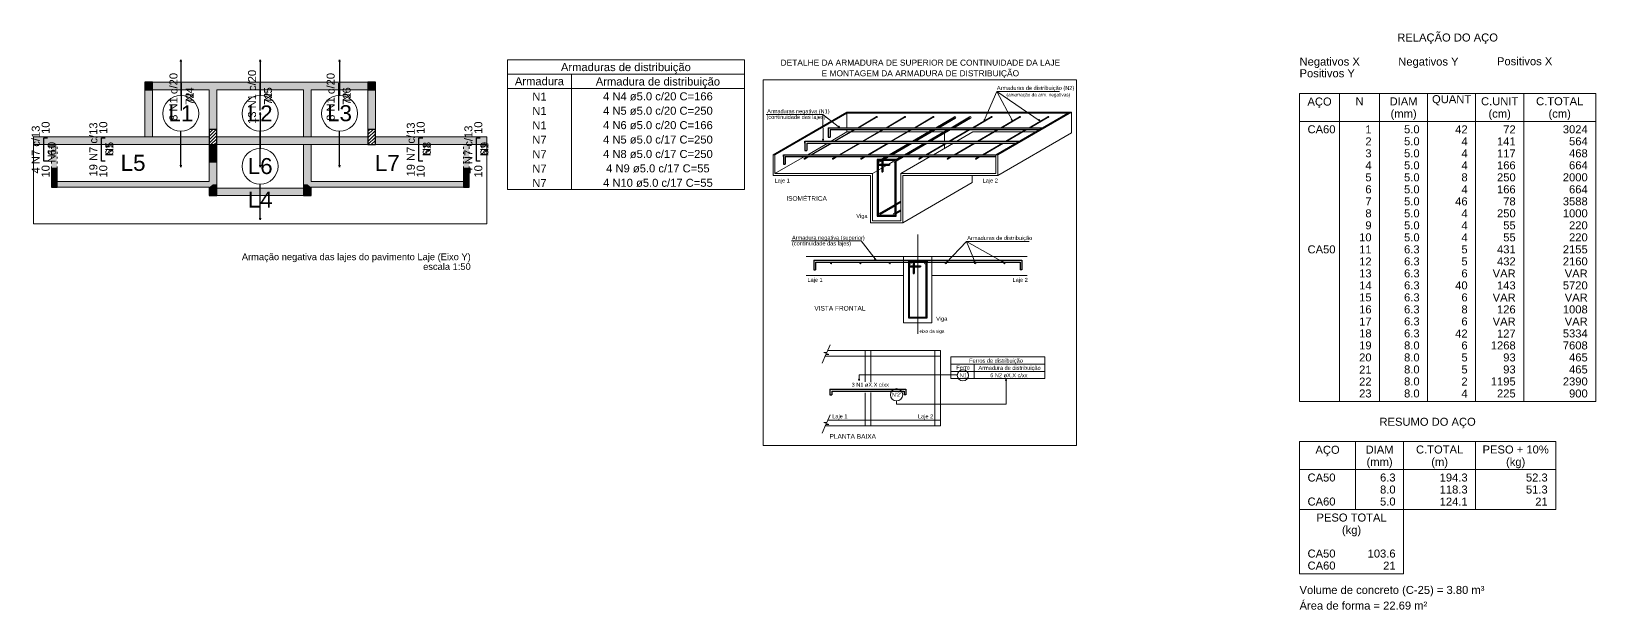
# Model space of a CAD drawing. Header units: millimetres. Extents: x 180 to 11148, y -1598 to 1045.
# Drawn here: x 2630.8 to 2713.5, y 17.4 to 48 of the extents above; entities that cross this region are included whole.
import ezdxf

# ---------------------------------------------------------------- set-up
doc = ezdxf.new("R2010")
doc.units = ezdxf.units.MM
doc.header["$MEASUREMENT"] = 0
doc.linetypes.add('DOT2', pattern=[3.175, 0, -3.175])
for name, color, linetype, lineweight in [('Cotas', 9, 'Continuous', 5), ('Descrição da armadura', 7, 'Continuous', 5), ('DT-Armadura', 2, 'Continuous', 30), ('DT-ARMADURA NEG', 1, 'Continuous', 20), ('DT-Armadura negativa', 4, 'Continuous', 30), ('DT-Forma', 5, 'Continuous', 5), ('DT-Relação do aço', 9, 'Continuous', 5), ('DT-Textos', 7, 'Continuous', 5), ('DT-Título', 3, 'Continuous', 20), ('EIXOS', 1, 'Continuous', 20), ('FO-Hachura pilar que morre', 106, 'Continuous', 5), ('FO-Hachura pilar que passa', 19, 'Continuous', 5), ('FO-Hachura viga', 43, 'Continuous', 5), ('FO-Hachura viga chata ou invertida', 33, 'Continuous', 5), ('FO-Pilares', 4, 'Continuous', 30), ('FO-Vigas', 1, 'Continuous', 20), ('Textos armaduras', 7, 'Continuous', 5)]:
    doc.layers.add(name, color=color, linetype=linetype, lineweight=lineweight)
doc.styles.add('Arial', font='arial.ttf')
doc.dimstyles.get("Standard").update_dxf_attribs({"dimtxt": 0.18, "dimasz": 0.18, "dimexe": 0.18, "dimexo": 0.0625, "dimgap": 0.09, "dimtad": 0, "dimtih": 1, "dimtoh": 1, "dimdec": 4, "dimzin": 0, "dimdsep": 46, "dimtxsty": 'Standard', "dimcen": 0.09, "dimadec": 0, "dimazin": 0, "dimtfac": 1, "dimtdec": 4, "dimtofl": 0, "dimtmove": 0, "dimatfit": 3, "dimfxl": 1, "dimtolj": 1, "dimtzin": 0, "dimarcsym": 0})
pattern_1 = [(45, (2470.47734, -102.48154), (-0.08838835, 0.08838835), [])]

msp = doc.modelspace()

# ---------------------------------------------------------------- hatches: boundary and pattern name
at = {"layer": 'FO-Hachura pilar que morre', "linetype": 'Continuous'}
for points in [[(2636.7753, 44.9236), (2636.9753, 44.9236), (2637.1753, 44.9236), (2637.1753, 45.1236), (2637.1753, 45.3236), (2636.9753, 45.3236), (2636.7753, 45.3236), (2636.7753, 45.1236)], [(2648.5691, 44.9236), (2648.7691, 44.9236), (2648.9691, 44.9236), (2648.9691, 45.1236), (2648.9691, 45.3236), (2648.7691, 45.3236), (2648.5691, 45.3236), (2648.5691, 45.1236)], [(2631.8225, 39.7696), (2631.9725, 39.7696), (2632.1225, 39.7696), (2632.1225, 40.2696), (2632.1225, 40.7696), (2631.9725, 40.7696), (2631.8225, 40.7696), (2631.8225, 40.2696)], [(2653.6235, 39.7696), (2653.7735, 39.7696), (2653.9235, 39.7696), (2653.9235, 40.2696), (2653.9235, 40.7696), (2653.7735, 40.7696), (2653.6235, 40.7696), (2653.6235, 40.2696)], [(2640.1703, 39.3294), (2640.3703, 39.3294), (2640.5703, 39.3294), (2640.5703, 39.5294), (2640.5703, 39.7294), (2640.3703, 39.7294), (2640.1703, 39.7294), (2640.1703, 39.5294)], [(2645.1719, 39.3294), (2645.3719, 39.3294), (2645.5719, 39.3294), (2645.5719, 39.5294), (2645.5719, 39.7294), (2645.3719, 39.7294), (2645.1719, 39.7294), (2645.1719, 39.5294)]]:
    msp.add_hatch(color=256, dxfattribs=at).paths.add_polyline_path(points)
at = {"layer": 'FO-Hachura pilar que passa', "linetype": 'Continuous'}
h = msp.add_hatch(dxfattribs=at)
h.set_pattern_fill('ANSI31', color=256, style=0)
h.set_pattern_definition(pattern_1)
h.paths.add_polyline_path([(2640.1703, 42.0302), (2640.3703, 42.0302), (2640.5703, 42.0302), (2640.5703, 42.4302), (2640.5703, 42.8302), (2640.3703, 42.8302), (2640.1703, 42.8302), (2640.1703, 42.4302)])
h = msp.add_hatch(dxfattribs=at)
h.set_pattern_fill('ANSI31', color=256, style=0)
h.set_pattern_definition(pattern_1)
h.paths.add_polyline_path([(2648.5691, 42.0302), (2648.7691, 42.0302), (2648.9691, 42.0302), (2648.9691, 42.4302), (2648.9691, 42.8302), (2648.7691, 42.8302), (2648.5691, 42.8302), (2648.5691, 42.4302)])
at = {"layer": 'FO-Hachura viga', "linetype": 'Continuous'}
for points in [[(2637.1755, 42.4302), (2637.1755, 42.4302), (2637.1755, 44.9234), (2636.7753, 44.9234), (2636.7753, 42.43), (2636.9753, 42.2302), (2637.1755, 42.4302)], [(2640.3703, 45.1234), (2640.3703, 45.1234), (2640.3703, 45.3234), (2637.1753, 45.3234), (2637.1753, 44.9234), (2640.1703, 44.9234), (2640.3703, 45.1234)], [(2640.5705, 44.9234), (2640.5705, 44.9234), (2640.3703, 45.1234), (2640.1703, 44.9234), (2640.1703, 42.8302), (2640.5705, 42.8302), (2640.5705, 44.9234)], [(2645.3717, 45.1234), (2645.3717, 45.1234), (2645.3717, 45.3234), (2640.3703, 45.3234), (2640.3703, 45.1234), (2640.5705, 44.9234), (2645.1717, 44.9234), (2645.3717, 45.1234)], [(2645.5717, 42.4302), (2645.5717, 42.4302), (2645.5717, 44.9234), (2645.3717, 45.1234), (2645.1717, 44.9234), (2645.1717, 42.4302), (2645.3717, 42.2302), (2645.5717, 42.4302)], [(2648.5691, 45.3234), (2648.5691, 45.3234), (2645.3717, 45.3234), (2645.3717, 45.1234), (2645.5717, 44.9234), (2648.5691, 44.9234), (2648.5691, 45.3234)], [(2648.9691, 44.9234), (2648.9691, 44.9234), (2648.5689, 44.9234), (2648.5689, 42.8302), (2648.9691, 42.8302), (2648.9691, 44.9234)], [(2631.9725, 42.4302), (2631.9725, 42.4302), (2630.8741, 42.4302), (2630.8741, 42.0302), (2631.9725, 42.0302), (2631.9725, 42.4302)], [(2636.9753, 42.43), (2636.9753, 42.43), (2631.9725, 42.43), (2631.9725, 42.0302), (2636.9753, 42.0302), (2636.9753, 42.43)], [(2640.1703, 42.4302), (2640.1703, 42.4302), (2636.9753, 42.4302), (2636.9753, 42.0302), (2640.1703, 42.0302), (2640.1703, 42.4302)], [(2645.3717, 42.4302), (2645.3717, 42.4302), (2640.5703, 42.4302), (2640.5703, 42.0302), (2645.3717, 42.0302), (2645.3717, 42.4302)], [(2645.5717, 40.0696), (2645.5717, 40.0696), (2645.5717, 42.0302), (2645.3717, 42.2302), (2645.1717, 42.0302), (2645.1717, 39.9196), (2645.3717, 39.9196), (2645.5717, 40.0696)], [(2648.5691, 42.4302), (2648.5691, 42.4302), (2645.3717, 42.4302), (2645.3717, 42.0302), (2648.5691, 42.0302), (2648.5691, 42.4302)], [(2653.7735, 42.4302), (2653.7735, 42.4302), (2648.9691, 42.4302), (2648.9691, 42.0302), (2653.7735, 42.0302), (2653.7735, 42.4302)], [(2654.8681, 42.4302), (2654.8681, 42.4302), (2653.7735, 42.4302), (2653.7735, 42.0302), (2654.8681, 42.0302), (2654.8681, 42.4302)], [(2640.5703, 42.0302), (2640.5703, 42.0302), (2640.1703, 42.0302), (2640.1703, 41.0694), (2640.5703, 41.0694), (2640.5703, 42.0302)], [(2640.5703, 41.0694), (2640.5703, 41.0694), (2640.1705, 41.0694), (2640.1705, 40.0696), (2640.3703, 39.9196), (2640.5703, 39.9196), (2640.5703, 41.0694)], [(2640.3703, 39.9196), (2640.3703, 39.9196), (2640.1705, 40.0696), (2632.1225, 40.0696), (2632.1225, 39.7696), (2640.1703, 39.7696), (2640.3703, 39.9196)], [(2640.5703, 39.9196), (2640.5703, 39.9196), (2640.3703, 39.9196), (2640.1703, 39.7696), (2640.1703, 39.7294), (2640.5703, 39.7294), (2640.5703, 39.9196)], [(2645.5717, 39.7698), (2645.5717, 39.7698), (2645.3717, 39.9196), (2645.1717, 39.9196), (2645.1717, 39.7294), (2645.5717, 39.7294), (2645.5717, 39.7698)], [(2653.6235, 40.0698), (2653.6235, 40.0698), (2645.5717, 40.0696), (2645.3717, 39.9196), (2645.5717, 39.7698), (2653.6235, 39.7698), (2653.6235, 40.0698)], [(2645.1717, 39.7294), (2645.1717, 39.7294), (2640.5703, 39.7294), (2640.5703, 39.3294), (2645.1717, 39.3294), (2645.1717, 39.7294)]]:
    msp.add_hatch(color=256, dxfattribs=at).paths.add_polyline_path(points)
at = {"layer": 'FO-Hachura viga chata ou invertida', "linetype": 'Continuous'}
for points in [[(2632.1225, 42.0302), (2632.1225, 42.0302), (2631.8225, 42.0302), (2631.8225, 40.7696), (2632.1225, 40.7696), (2632.1225, 42.0302)], [(2653.9235, 42.0302), (2653.9235, 42.0302), (2653.6235, 42.0302), (2653.6235, 40.7696), (2653.9235, 40.7696), (2653.9235, 42.0302)]]:
    msp.add_hatch(color=256, dxfattribs=at).paths.add_polyline_path(points)

# ---------------------------------------------------------------- linework, layer by layer
at = {"layer": 'Cotas'}
for p, q in [((2681.1678, 43.2608), (2681.8548, 44.8308)), ((2682.6798, 43.2758), (2681.8548, 44.8308)), ((2681.8548, 44.8308), (2685.1708, 44.8308)), ((2684.1568, 43.2748), (2681.8548, 44.8308)), ((2672.6558, 43.6218), (2669.6508, 43.6218)), ((2672.6638, 42.2108), (2672.6558, 43.6218)), ((2673.5498, 42.9218), (2672.6558, 43.6218)), ((2674.6748, 36.9278), (2670.9858, 36.9278)), ((2675.4698, 35.9078), (2674.6748, 36.9278)), ((2679.1708, 35.7778), (2680.2578, 36.8988)), ((2680.7068, 35.7938), (2680.2578, 36.8988)), ((2680.2578, 36.8988), (2683.5738, 36.8988)), ((2682.2218, 35.7918), (2680.2578, 36.8988)), ((2672.8118, 30.9158), (2672.6178, 30.4568)), ((2672.7008, 31.0288), (2672.8348, 30.9718)), ((2672.7008, 31.0288), (2672.8588, 31.0288)), ((2672.9688, 30.9158), (2672.8118, 30.9158)), ((2672.8348, 30.9718), (2672.9688, 30.9158)), ((2673.0288, 31.4318), (2672.8588, 31.0288)), ((2679.7638, 29.8438), (2674.5688, 29.8438)), ((2674.5688, 29.5178), (2674.5688, 29.8438)), ((2682.3458, 29.6418), (2682.3458, 28.2858)), ((2676.5498, 28.4618), (2676.5498, 28.2858)), ((2676.5498, 28.2858), (2682.3458, 28.2858)), ((2672.7008, 27.3288), (2672.8348, 27.2718)), ((2672.7008, 27.3288), (2672.8588, 27.3288)), ((2673.0288, 27.7318), (2672.8588, 27.3288)), ((2672.8118, 27.2158), (2672.6178, 26.7568)), ((2672.9688, 27.2158), (2672.8118, 27.2158)), ((2672.8348, 27.2718), (2672.9688, 27.2158))]:
    msp.add_line(p, q, dxfattribs=at)
for points in [[(2669.4948, 45.4538), (2686.0758, 45.4538), (2686.0758, 26.0988), (2669.4948, 26.0988), (2669.4948, 45.4538)], [(2681.1678, 43.2608), (2681.2298, 43.3388), (2681.1828, 43.3598), (2681.1678, 43.2608)], [(2682.6798, 43.2758), (2682.6578, 43.3738), (2682.6118, 43.3488), (2682.6798, 43.2758)], [(2684.1568, 43.2748), (2684.0908, 43.3498), (2684.0618, 43.3068), (2684.1568, 43.2748)], [(2672.6638, 42.2108), (2672.6898, 42.3078), (2672.6378, 42.3068), (2672.6638, 42.2108)], [(2673.5498, 42.9218), (2673.4898, 43.0018), (2673.4578, 42.9608), (2673.5498, 42.9218)], [(2675.4698, 35.9078), (2675.4308, 35.9998), (2675.3898, 35.9678), (2675.4698, 35.9078)], [(2679.1708, 35.7778), (2679.2558, 35.8298), (2679.2188, 35.8658), (2679.1708, 35.7778)], [(2680.7068, 35.7938), (2680.6938, 35.8928), (2680.6458, 35.8738), (2680.7068, 35.7938)], [(2682.2218, 35.7918), (2682.1498, 35.8618), (2682.1248, 35.8168), (2682.2218, 35.7918)], [(2674.5688, 29.5178), (2674.5948, 29.6148), (2674.5428, 29.6148), (2674.5688, 29.5178)], [(2682.3458, 29.6418), (2682.3198, 29.5458), (2682.3718, 29.5458), (2682.3458, 29.6418)]]:
    msp.add_lwpolyline(points, dxfattribs=at)
for centre, radius in [((2680.0588, 29.8158), 0.2965), ((2676.5498, 28.7878), 0.3258)]:
    msp.add_circle(centre, radius, dxfattribs=at)
at = {"layer": 'DT-Armadura'}
for p, q in [((2678.6318, 42.9188), (2679.6168, 43.4878)), ((2678.7638, 42.9188), (2679.6648, 43.4388)), ((2679.4318, 42.9188), (2680.4168, 43.4878)), ((2679.5638, 42.9188), (2680.4648, 43.4388)), ((2672.9288, 42.9188), (2684.2788, 42.9188)), ((2672.9288, 42.9188), (2672.9288, 42.4188)), ((2672.9288, 42.4188), (2673.0288, 42.4188)), ((2673.0288, 42.8188), (2684.1058, 42.8188)), ((2673.0288, 42.8188), (2673.0288, 42.4188)), ((2677.3978, 42.2068), (2678.4588, 42.8188)), ((2677.5298, 42.2068), (2678.5908, 42.8188)), ((2678.1978, 42.2068), (2679.2588, 42.8188)), ((2678.2858, 42.7188), (2678.4588, 42.8188)), ((2678.3298, 42.2068), (2679.3908, 42.8188)), ((2678.4178, 42.7188), (2678.5908, 42.8188)), ((2679.0858, 42.7188), (2679.2588, 42.8188)), ((2679.2178, 42.7188), (2679.3908, 42.8188)), ((2670.5608, 41.3938), (2670.5608, 41.4938)), ((2670.5608, 41.4938), (2681.8108, 41.4938)), ((2670.5608, 41.4938), (2670.5608, 41.3938)), ((2670.5608, 41.4938), (2670.5608, 40.9938)), ((2671.6948, 42.1068), (2671.6948, 42.2068)), ((2671.6948, 42.2068), (2683.0448, 42.2068)), ((2671.6948, 42.2068), (2671.6948, 42.1068)), ((2671.6948, 42.2068), (2671.6948, 41.7068)), ((2671.6948, 41.7068), (2671.7948, 41.7068)), ((2671.7948, 42.1068), (2682.8718, 42.1068)), ((2671.7948, 42.1068), (2671.7948, 41.7068)), ((2676.1638, 41.4938), (2677.2248, 42.1068)), ((2676.2958, 41.4938), (2677.3568, 42.1068)), ((2676.9638, 41.4938), (2678.0248, 42.1068)), ((2677.0958, 41.4938), (2678.1568, 42.1068)), ((2670.5608, 40.9938), (2670.6608, 40.9938)), ((2670.6608, 41.3938), (2681.8108, 41.3938)), ((2670.6608, 41.3938), (2670.6608, 40.9938)), ((2676.5238, 41.2438), (2675.5238, 41.2438)), ((2675.5238, 41.2438), (2675.5238, 41.1938)), ((2675.5238, 41.1938), (2675.5238, 38.2438)), ((2675.5238, 40.9438), (2676.1738, 40.9438)), ((2676.4738, 41.1938), (2675.5738, 41.1938)), ((2675.5738, 41.1938), (2675.5738, 40.9938)), ((2675.5738, 40.9938), (2676.1738, 40.9938)), ((2675.5738, 40.9438), (2675.5738, 38.2938)), ((2675.6728, 41.1348), (2675.7768, 41.1938)), ((2675.7308, 41.2438), (2675.9908, 41.3938)), ((2675.7738, 41.1938), (2675.7738, 40.9938)), ((2675.7738, 40.9438), (2675.7738, 40.5938)), ((2675.7738, 40.5938), (2675.8238, 40.5938)), ((2675.8238, 41.1938), (2675.8238, 40.9938)), ((2675.8238, 40.9438), (2675.8238, 40.5938)), ((2675.8628, 41.2438), (2676.1228, 41.3938)), ((2676.1738, 40.9938), (2676.1738, 40.9438)), ((2676.4738, 38.2938), (2676.4738, 41.1938)), ((2676.5238, 41.2398), (2676.7908, 41.3938)), ((2676.5238, 41.1638), (2676.9228, 41.3938)), ((2676.5238, 41.2438), (2676.5238, 41.1938)), ((2676.5238, 38.2438), (2676.5238, 41.1938)), ((2676.5238, 38.8928), (2676.7738, 39.0368)), ((2676.5238, 38.8348), (2676.7738, 38.9788)), ((2675.5238, 38.2438), (2676.5238, 38.2438)), ((2675.5738, 38.2938), (2676.4738, 38.2938)), ((2675.6488, 38.3878), (2676.4738, 38.8638)), ((2675.6738, 38.3438), (2676.4738, 38.8058)), ((2676.4488, 38.3878), (2676.4738, 38.4018)), ((2676.5238, 38.4308), (2676.7738, 38.5748)), ((2676.5238, 38.3728), (2676.7738, 38.5178)), ((2672.1628, 35.9028), (2683.1818, 35.9028)), ((2672.1628, 35.9028), (2672.1628, 35.8028)), ((2672.1628, 35.9028), (2672.1628, 35.4028)), ((2672.2628, 35.8028), (2683.0818, 35.8028)), ((2672.2628, 35.8028), (2672.2628, 35.4028)), ((2677.1728, 35.8028), (2677.1728, 32.8528)), ((2678.1228, 35.8028), (2677.2228, 35.8028)), ((2677.2228, 35.8028), (2677.2228, 35.6028)), ((2677.2228, 35.6028), (2677.8228, 35.6028)), ((2677.4228, 35.8028), (2677.4228, 35.6028)), ((2677.4728, 35.8028), (2677.4728, 35.6028)), ((2677.8228, 35.6028), (2677.8228, 35.5528)), ((2678.1228, 32.9028), (2678.1228, 35.8028)), ((2678.1728, 32.8528), (2678.1728, 35.8028)), ((2683.0818, 35.8028), (2683.0818, 35.4028)), ((2683.1818, 35.9028), (2683.1818, 35.4028)), ((2672.1628, 35.4028), (2672.2628, 35.4028)), ((2677.1728, 35.5528), (2677.8228, 35.5528)), ((2677.2228, 35.5528), (2677.2228, 32.9028)), ((2677.4228, 35.5528), (2677.4228, 35.2028)), ((2677.4228, 35.2028), (2677.4728, 35.2028)), ((2677.4728, 35.5528), (2677.4728, 35.2028)), ((2683.1818, 35.4028), (2683.0818, 35.4028)), ((2677.1728, 32.8528), (2678.1728, 32.8528)), ((2677.2228, 32.9028), (2678.1228, 32.9028)), ((2673.0258, 29.0878), (2677.0448, 29.0878)), ((2673.0258, 29.0878), (2673.0258, 28.9878)), ((2673.0258, 29.0878), (2673.0258, 28.7878)), ((2673.1258, 28.9878), (2676.9448, 28.9878)), ((2673.1258, 28.9878), (2673.1258, 28.7878)), ((2676.9448, 28.9878), (2676.9448, 28.7878)), ((2677.0448, 29.0878), (2677.0448, 28.7878)), ((2673.0258, 28.7878), (2673.1258, 28.7878)), ((2677.0448, 28.7878), (2676.9448, 28.7878))]:
    msp.add_line(p, q, dxfattribs=at)
at = {"layer": 'DT-Armadura', "linetype": 'Continuous'}
for p, q in [((2678.1728, 35.8528), (2677.1728, 35.8528)), ((2677.1728, 35.8528), (2677.1728, 35.8028)), ((2678.1728, 35.8528), (2678.1728, 35.8028))]:
    msp.add_line(p, q, dxfattribs=at)
at = {"layer": 'DT-ARMADURA NEG'}
for p, q in [((2674.4918, 42.9188), (2675.4768, 43.4878)), ((2674.5418, 42.9188), (2675.5268, 43.4878)), ((2675.9918, 42.9188), (2676.9768, 43.4878)), ((2676.0418, 42.9188), (2677.0268, 43.4878)), ((2677.4918, 42.9188), (2678.4768, 43.4878)), ((2677.5418, 42.9188), (2678.5268, 43.4878)), ((2680.5658, 42.9188), (2681.5508, 43.4878)), ((2680.6158, 42.9188), (2681.6008, 43.4878)), ((2682.0658, 42.9188), (2683.0508, 43.4878)), ((2682.1158, 42.9188), (2683.1008, 43.4878)), ((2683.5658, 42.9188), (2684.5508, 43.4878)), ((2683.6158, 42.9188), (2684.6008, 43.4878)), ((2673.2578, 42.2068), (2674.3188, 42.8188)), ((2673.3078, 42.2068), (2674.3688, 42.8188)), ((2674.7578, 42.2068), (2675.8188, 42.8188)), ((2674.8078, 42.2068), (2675.8688, 42.8188)), ((2676.2578, 42.2068), (2677.3188, 42.8188)), ((2676.3078, 42.2068), (2677.3688, 42.8188)), ((2679.3318, 42.2068), (2680.3928, 42.8188)), ((2679.3818, 42.2068), (2680.4428, 42.8188)), ((2680.8318, 42.2068), (2681.8928, 42.8188)), ((2680.8818, 42.2068), (2681.9428, 42.8188)), ((2682.3318, 42.2068), (2683.3928, 42.8188)), ((2682.3818, 42.2068), (2683.4428, 42.8188)), ((2672.0238, 41.4938), (2673.0848, 42.1068)), ((2672.0738, 41.4938), (2673.1348, 42.1068)), ((2673.5238, 41.4938), (2674.5848, 42.1068)), ((2673.5738, 41.4938), (2674.6348, 42.1068)), ((2675.0238, 41.4938), (2676.0848, 42.1068)), ((2675.0738, 41.4938), (2676.1348, 42.1068)), ((2678.0978, 41.4938), (2679.1588, 42.1068)), ((2678.1478, 41.4938), (2679.2088, 42.1068)), ((2679.5978, 41.4938), (2680.6588, 42.1068)), ((2679.6478, 41.4938), (2680.7088, 42.1068)), ((2681.0978, 41.4938), (2682.1588, 42.1068)), ((2681.1478, 41.4938), (2682.2088, 42.1068)), ((2671.6788, 41.2948), (2671.8508, 41.3938)), ((2671.7058, 41.2818), (2671.9008, 41.3938)), ((2673.1788, 41.2948), (2673.3508, 41.3938)), ((2673.2058, 41.2818), (2673.4008, 41.3938)), ((2674.6788, 41.2948), (2674.8508, 41.3938)), ((2674.7058, 41.2818), (2674.9008, 41.3938)), ((2677.7528, 41.2948), (2677.9248, 41.3938)), ((2677.7798, 41.2818), (2677.9748, 41.3938)), ((2679.2528, 41.2948), (2679.4248, 41.3938)), ((2679.2798, 41.2818), (2679.4748, 41.3938)), ((2680.7528, 41.2948), (2680.9248, 41.3938)), ((2680.7798, 41.2818), (2680.9748, 41.3938))]:
    msp.add_line(p, q, dxfattribs=at)
for centre, radius in [((2675.5018, 43.4878), 0.025), ((2677.0018, 43.4878), 0.025), ((2678.5018, 43.4878), 0.025), ((2679.6398, 43.4628), 0.05), ((2680.4398, 43.4628), 0.05), ((2681.5758, 43.4878), 0.025), ((2683.0758, 43.4878), 0.025), ((2684.5758, 43.4878), 0.025), ((2671.6808, 41.2818), 0.025), ((2673.1808, 41.2818), 0.025), ((2674.6808, 41.2818), 0.025), ((2675.6238, 41.1438), 0.05), ((2676.4238, 41.1438), 0.05), ((2677.7548, 41.2818), 0.025), ((2679.2548, 41.2818), 0.025), ((2680.7548, 41.2818), 0.025), ((2675.6238, 38.3438), 0.05), ((2676.4238, 38.3438), 0.05), ((2673.0868, 35.7638), 0.0391), ((2674.6368, 35.7638), 0.0391), ((2676.1878, 35.7638), 0.0391), ((2677.2728, 35.7528), 0.05), ((2678.0728, 35.7528), 0.05), ((2679.1578, 35.7638), 0.0391), ((2680.7088, 35.7638), 0.0391), ((2682.2588, 35.7638), 0.0391)]:
    msp.add_circle(centre, radius, dxfattribs=at)
at = {"layer": 'DT-Armadura negativa'}
for p, q in [((2638.7128, 43.8296), (2638.7128, 45.2736)), ((2642.8711, 43.8296), (2642.8711, 45.2736)), ((2647.0305, 43.8296), (2647.0305, 45.2736)), ((2631.4233, 41.1541), (2631.4233, 42.3802)), ((2631.4233, 42.3802), (2631.6233, 42.3802)), ((2634.4739, 41.1541), (2634.4739, 42.3802)), ((2634.4739, 42.3802), (2634.6739, 42.3802)), ((2651.2713, 41.1541), (2651.2713, 42.3802)), ((2651.2713, 42.3802), (2651.4713, 42.3802)), ((2654.3208, 41.1541), (2654.3208, 42.3802)), ((2654.3208, 42.3802), (2654.5208, 42.3802)), ((2631.6233, 41.1541), (2631.4233, 41.1541)), ((2634.6739, 41.1541), (2634.4739, 41.1541)), ((2651.4713, 41.1541), (2651.2713, 41.1541)), ((2654.5208, 41.1541), (2654.3208, 41.1541))]:
    msp.add_line(p, q, dxfattribs=at)
at = {"layer": 'DT-Forma'}
for p, q in [((2670.0148, 41.4938), (2673.9118, 43.7438)), ((2670.1148, 41.4938), (2673.9248, 43.6938)), ((2673.8248, 43.6938), (2685.7218, 43.6938)), ((2674.0118, 43.7438), (2673.9118, 43.7438)), ((2673.9248, 42.9188), (2673.9248, 43.6938)), ((2674.0118, 43.7438), (2685.8078, 43.7438)), ((2681.8108, 41.4938), (2685.6218, 43.6938)), ((2681.9108, 41.4938), (2685.8078, 43.7438)), ((2685.7078, 43.7438), (2685.8078, 43.7438)), ((2685.8078, 42.6438), (2685.8078, 43.7438)), ((2673.0808, 42.2068), (2673.9248, 42.6938)), ((2673.9248, 42.6938), (2673.9248, 42.8188)), ((2673.9248, 42.6938), (2674.1018, 42.6938)), ((2674.1518, 42.6938), (2675.6018, 42.6938)), ((2675.6518, 42.6938), (2677.1018, 42.6938)), ((2677.1518, 42.6938), (2678.2428, 42.6938)), ((2678.3748, 42.6938), (2679.0428, 42.6938)), ((2679.0838, 42.2068), (2679.0838, 42.6418)), ((2679.7398, 42.2068), (2680.5838, 42.6938)), ((2680.5838, 42.6938), (2681.6758, 42.6938)), ((2681.7258, 42.6938), (2683.1758, 42.6938)), ((2681.9108, 40.3938), (2685.8078, 42.6438)), ((2683.2258, 42.6938), (2683.8898, 42.6938)), ((2670.0148, 40.3938), (2670.0148, 41.4938)), ((2670.1148, 41.4938), (2670.0148, 41.4938)), ((2670.1148, 40.4938), (2670.1148, 41.4938)), ((2671.8468, 41.4938), (2672.9078, 42.1068)), ((2678.5058, 41.4938), (2679.5668, 42.1068)), ((2679.0838, 42.0638), (2679.0838, 42.1068)), ((2679.0838, 41.8278), (2679.0838, 42.0348)), ((2681.8108, 40.4938), (2681.8108, 41.4938)), ((2681.8108, 41.4938), (2681.9108, 41.4938)), ((2681.9108, 40.3938), (2681.9108, 41.4938)), ((2670.1148, 40.4938), (2671.6728, 41.3938)), ((2675.2738, 40.4938), (2675.5238, 40.6388)), ((2675.5738, 40.6678), (2675.7738, 40.7828)), ((2675.8238, 40.8118), (2676.0528, 40.9438)), ((2676.1398, 40.9938), (2676.3758, 41.1308)), ((2676.7738, 40.4938), (2678.3328, 41.3938)), ((2675.1738, 40.3938), (2670.0148, 40.3938)), ((2675.2738, 40.4938), (2670.1148, 40.4938)), ((2675.1738, 37.8938), (2675.1738, 40.3938)), ((2675.2738, 37.9938), (2675.2738, 40.4938)), ((2676.7738, 40.4938), (2681.8108, 40.4938)), ((2676.7738, 37.9938), (2676.7738, 40.4938)), ((2676.8738, 37.8938), (2676.8738, 40.3938)), ((2676.8738, 40.3938), (2681.9108, 40.3938)), ((2676.8738, 37.8938), (2680.5548, 40.0188)), ((2680.5548, 40.0188), (2680.5548, 40.3938)), ((2675.1738, 37.8938), (2676.8738, 37.8938)), ((2675.2738, 37.9938), (2676.7738, 37.9938)), ((2671.7628, 36.1028), (2683.4598, 36.1028)), ((2676.9228, 35.1028), (2671.7628, 35.1028)), ((2676.9228, 32.6028), (2676.9228, 35.1028)), ((2678.4228, 35.1028), (2683.4598, 35.1028)), ((2678.4228, 32.6028), (2678.4228, 35.1028)), ((2676.9228, 32.6028), (2678.4228, 32.6028)), ((2674.8828, 30.8388), (2672.7788, 30.8388)), ((2674.8828, 31.1388), (2672.9058, 31.1388)), ((2674.8828, 27.4388), (2672.9058, 27.4388)), ((2674.8828, 27.1388), (2672.7788, 27.1388))]:
    msp.add_line(p, q, dxfattribs=at)
at = {"layer": 'DT-Forma', "linetype": 'Continuous'}
for p, q in [((2676.9228, 35.1028), (2676.9228, 36.1028)), ((2678.4228, 35.1028), (2678.4228, 36.1028))]:
    msp.add_line(p, q, dxfattribs=at)
at = {"layer": 'DT-Forma'}
for points in [[(2675.1828, 30.8388), (2674.8828, 30.8388), (2674.8828, 31.1388), (2675.1828, 31.1388), (2675.1828, 30.8388)], [(2674.8828, 27.1388), (2678.8828, 27.1388), (2678.8828, 31.1388), (2674.8828, 31.1388), (2674.8828, 29.4688)], [(2675.1828, 27.4388), (2678.5828, 27.4388), (2678.5828, 30.8388), (2675.1828, 30.8388), (2675.1828, 29.4628)], [(2678.5828, 30.8388), (2678.8828, 30.8388), (2678.8828, 31.1388), (2678.5828, 31.1388), (2678.5828, 30.8388)], [(2674.8828, 28.8968), (2674.8828, 27.1388)], [(2675.1828, 28.9018), (2675.1828, 27.4388)], [(2675.1828, 27.4388), (2674.8828, 27.4388), (2674.8828, 27.1388), (2675.1828, 27.1388), (2675.1828, 27.4388)], [(2678.5828, 27.4388), (2678.8828, 27.4388), (2678.8828, 27.1388), (2678.5828, 27.1388), (2678.5828, 27.4388)]]:
    msp.add_lwpolyline(points, dxfattribs=at)
at = {"layer": 'DT-Relação do aço'}
for p, q in [((2655.9562, 46.5185), (2668.4948, 46.5185)), ((2655.9562, 46.5185), (2655.9562, 39.6561)), ((2668.4948, 46.5185), (2668.4948, 39.6561)), ((2655.9562, 45.756), (2668.4948, 45.756)), ((2659.345, 45.756), (2659.345, 39.6561)), ((2655.9562, 44.9935), (2668.4948, 44.9935)), ((2655.9562, 39.6561), (2668.4948, 39.6561))]:
    msp.add_line(p, q, dxfattribs=at)
at = {"layer": 'DT-Relação do aço', "linetype": 'Continuous'}
for p, q in [((2697.8751, 44.7375), (2713.5483, 44.7375)), ((2697.8751, 44.7375), (2697.8751, 28.4289)), ((2699.9931, 44.7375), (2699.9931, 28.4289)), ((2702.1111, 44.7375), (2702.1111, 28.4289)), ((2704.6527, 44.7375), (2704.6527, 28.4289)), ((2707.1943, 44.7375), (2707.1943, 28.4289)), ((2709.7359, 44.7375), (2709.7359, 28.4289)), ((2713.5483, 44.7375), (2713.5483, 28.4289)), ((2697.8751, 43.2549), (2713.5483, 43.2549)), ((2697.8751, 28.4289), (2713.5483, 28.4289)), ((2697.8751, 26.3109), (2697.8751, 22.7103)), ((2697.8751, 26.3109), (2711.4303, 26.3109)), ((2700.8403, 26.3109), (2700.8403, 22.7103)), ((2703.3819, 26.3109), (2703.3819, 22.7103)), ((2707.1943, 26.3109), (2707.1943, 22.7103)), ((2711.4303, 26.3109), (2711.4303, 22.7103)), ((2697.8751, 24.8283), (2711.4303, 24.8283)), ((2697.8751, 22.7103), (2711.4303, 22.7103)), ((2697.8751, 22.7103), (2697.8751, 19.3215)), ((2703.3819, 19.3215), (2703.3819, 22.7103)), ((2697.8751, 19.3215), (2703.3819, 19.3215))]:
    msp.add_line(p, q, dxfattribs=at)
at = {"layer": 'DT-Relação do aço', "color": 7}
for p, q in [((2679.4248, 30.7898), (2684.3928, 30.7898)), ((2679.4248, 30.7898), (2679.4248, 29.6418)), ((2684.3928, 30.7898), (2684.3928, 29.6418)), ((2679.4248, 30.4078), (2684.3928, 30.4078)), ((2679.4248, 30.0268), (2684.3928, 30.0268)), ((2680.6498, 30.4078), (2680.6498, 29.6418)), ((2679.4248, 29.6418), (2684.3928, 29.6418))]:
    msp.add_line(p, q, dxfattribs=at)
at = {"layer": 'DT-Textos'}
for centre in [(2638.6728, 43.6769), (2642.8711, 43.6769), (2647.0705, 43.6769), (2642.8711, 40.8798)]:
    msp.add_circle(centre, 0.9472, dxfattribs=at)
at = {"layer": 'EIXOS'}
msp.add_line((2677.6728, 32.0128), (2677.6728, 37.2728), dxfattribs=at)
at = {"layer": 'FO-Pilares'}
for points in [[(2636.7753, 44.9236), (2636.9753, 44.9236), (2637.1753, 44.9236), (2637.1753, 45.1236), (2637.1753, 45.3236), (2636.9753, 45.3236), (2636.7753, 45.3236), (2636.7753, 45.1236), (2636.7753, 44.9236)], [(2648.5691, 44.9236), (2648.7691, 44.9236), (2648.9691, 44.9236), (2648.9691, 45.1236), (2648.9691, 45.3236), (2648.7691, 45.3236), (2648.5691, 45.3236), (2648.5691, 45.1236), (2648.5691, 44.9236)], [(2640.1703, 42.0302), (2640.3703, 42.0302), (2640.5703, 42.0302), (2640.5703, 42.4302), (2640.5703, 42.8302), (2640.3703, 42.8302), (2640.1703, 42.8302), (2640.1703, 42.4302), (2640.1703, 42.0302)], [(2648.5691, 42.0302), (2648.7691, 42.0302), (2648.9691, 42.0302), (2648.9691, 42.4302), (2648.9691, 42.8302), (2648.7691, 42.8302), (2648.5691, 42.8302), (2648.5691, 42.4302), (2648.5691, 42.0302)], [(2631.8225, 39.7696), (2631.9725, 39.7696), (2632.1225, 39.7696), (2632.1225, 40.2696), (2632.1225, 40.7696), (2631.9725, 40.7696), (2631.8225, 40.7696), (2631.8225, 40.2696), (2631.8225, 39.7696)], [(2653.6235, 39.7696), (2653.7735, 39.7696), (2653.9235, 39.7696), (2653.9235, 40.2696), (2653.9235, 40.7696), (2653.7735, 40.7696), (2653.6235, 40.7696), (2653.6235, 40.2696), (2653.6235, 39.7696)], [(2640.1703, 39.3294), (2640.3703, 39.3294), (2640.5703, 39.3294), (2640.5703, 39.5294), (2640.5703, 39.7294), (2640.3703, 39.7294), (2640.1703, 39.7294), (2640.1703, 39.5294), (2640.1703, 39.3294)], [(2645.1719, 39.3294), (2645.3719, 39.3294), (2645.5719, 39.3294), (2645.5719, 39.5294), (2645.5719, 39.7294), (2645.3719, 39.7294), (2645.1719, 39.7294), (2645.1719, 39.5294), (2645.1719, 39.3294)]]:
    msp.add_lwpolyline(points, close=True, dxfattribs=at)
at = {"layer": 'FO-Vigas'}
for p, q in [((2636.7753, 42.4302), (2636.7753, 44.9236)), ((2637.1753, 45.3236), (2640.3703, 45.3236)), ((2637.1753, 44.9236), (2640.1703, 44.9236)), ((2637.1753, 42.4302), (2637.1753, 44.9236)), ((2640.1703, 42.8302), (2640.1703, 44.9236)), ((2640.3703, 45.3236), (2645.3719, 45.3236)), ((2640.5703, 44.9236), (2645.1719, 44.9236)), ((2640.5703, 42.8302), (2640.5703, 44.9236)), ((2645.1719, 42.4302), (2645.1719, 44.9236)), ((2645.3719, 45.3236), (2648.5691, 45.3236)), ((2645.5719, 44.9236), (2648.5691, 44.9236)), ((2645.5719, 42.4302), (2645.5719, 44.9236)), ((2648.5691, 42.8302), (2648.5691, 44.9236)), ((2648.9691, 42.8302), (2648.9691, 44.9236)), ((2630.8741, 42.4302), (2630.8741, 42.0302)), ((2630.8741, 42.4302), (2631.9725, 42.4302)), ((2631.9725, 42.4302), (2636.9753, 42.4302)), ((2636.9753, 42.4302), (2640.1703, 42.4302)), ((2640.5703, 42.4302), (2645.3719, 42.4302)), ((2645.3719, 42.4302), (2648.5691, 42.4302)), ((2648.9691, 42.4302), (2653.7735, 42.4302)), ((2653.7735, 42.4302), (2654.8681, 42.4302)), ((2654.8681, 42.4302), (2654.8681, 42.0302)), ((2630.8741, 37.8308), (2630.8741, 42.0302)), ((2630.8741, 42.0302), (2631.9725, 42.0302)), ((2631.9725, 42.0302), (2636.9753, 42.0302)), ((2636.9753, 42.0302), (2640.1703, 42.0302)), ((2640.1703, 41.0694), (2640.1703, 42.0302)), ((2640.5703, 42.0302), (2645.3719, 42.0302)), ((2640.5703, 41.0694), (2640.5703, 42.0302)), ((2645.1719, 39.9196), (2645.1719, 42.0302)), ((2645.3719, 42.0302), (2648.5691, 42.0302)), ((2645.5719, 40.0696), (2645.5719, 42.0302)), ((2648.9691, 42.0302), (2653.7735, 42.0302)), ((2653.7735, 42.0302), (2654.8681, 42.0302)), ((2654.8681, 37.8308), (2654.8681, 42.0302)), ((2640.1703, 40.0696), (2640.1703, 41.0694)), ((2640.5703, 39.9196), (2640.5703, 41.0694)), ((2632.1225, 40.0696), (2640.1703, 40.0696)), ((2632.1225, 39.7696), (2640.1703, 39.7696)), ((2640.1703, 39.7294), (2640.1703, 39.7696)), ((2640.5703, 39.7294), (2640.5703, 39.9196)), ((2645.1719, 39.7294), (2645.1719, 39.9196)), ((2645.5719, 40.0696), (2653.6235, 40.0696)), ((2645.5719, 39.7294), (2645.5719, 39.7696)), ((2645.5719, 39.7696), (2653.6235, 39.7696)), ((2640.5703, 39.7294), (2645.1719, 39.7294)), ((2640.5703, 39.3294), (2645.1719, 39.3294)), ((2630.8741, 37.8308), (2654.8681, 37.8308))]:
    msp.add_line(p, q, dxfattribs=at)
at = {"layer": 'FO-Vigas', "linetype": 'DOT2', "ltscale": 0.05}
for p, q in [((2631.8225, 40.7696), (2631.8225, 42.0302)), ((2632.1225, 40.7696), (2632.1225, 42.0302)), ((2653.6235, 40.7696), (2653.6235, 42.0302)), ((2653.9235, 40.7696), (2653.9235, 42.0302))]:
    msp.add_line(p, q, dxfattribs=at)

# ---------------------------------------------------------------- texts
at = {"layer": 'Descrição da armadura', "linetype": 'Continuous', "char_height": 0.4236, "rotation": 90, "line_spacing_factor": 0.798, "style": 'Arial'}
for s, insert, width, attachment_point in [('8 N1 c/20', (2638.501, 44.5516), 5.078778, 8), ('13 N1 c/20', (2642.6593, 44.5516), 5.738683, 8), ('8 N1 c/20', (2646.8187, 44.5516), 5.078778, 8), ('N4', (2639.3482, 45.0618), 1.516797, 9), ('N5', (2643.5065, 45.0618), 1.516797, 9), ('N6', (2647.6659, 45.0618), 1.516797, 9), ('19 N7 c/13', (2634.2621, 41.7671), 5.738683, 8), ('19 N7 c/13', (2651.0595, 41.7671), 5.738683, 8), ('4 N7 c/13', (2631.2115, 41.7671), 5.078778, 8), ('4 N7 c/13', (2654.109, 41.7671), 5.078778, 8), ('N10', (2632.0587, 42.1684), 2.176702, 9), ('N5', (2635.1093, 42.1684), 1.516797, 9), ('N8', (2651.9067, 42.1684), 1.516797, 9), ('N9', (2654.9562, 42.1684), 1.516797, 9)]:
    msp.add_mtext(s, dxfattribs=dict(at, insert=insert, width=width, attachment_point=attachment_point))
at = {"layer": 'Descrição da armadura', "linetype": 'Continuous', "char_height": 0.4236, "attachment_point": 8, "line_spacing_factor": 0.798, "style": 'Arial'}
for s, insert, width in [('N1', (2657.6506, 44.3581), 1.516797), ('4 N4 ø5.0 c/20 C=166', (2663.9199, 44.3581), 11.641908), ('N1', (2657.6506, 43.5956), 1.516797), ('4 N5 ø5.0 c/20 C=250', (2663.9199, 43.5956), 11.641908), ('N1', (2657.6506, 42.8331), 1.516797), ('4 N6 ø5.0 c/20 C=166', (2663.9199, 42.8331), 11.641908), ('N7', (2657.6506, 42.0707), 1.516797), ('4 N5 ø5.0 c/17 C=250', (2663.9199, 42.0707), 11.641908), ('N7', (2657.6506, 41.3082), 1.516797), ('4 N8 ø5.0 c/17 C=250', (2663.9199, 41.3082), 11.641908), ('N7', (2657.6506, 40.5457), 1.516797), ('4 N9 ø5.0 c/17 C=55', (2663.9199, 40.5457), 10.982003), ('N7', (2657.6506, 39.7832), 1.516797), ('4 N10 ø5.0 c/17 C=55', (2663.9199, 39.7832), 11.641908)]:
    msp.add_mtext(s, dxfattribs=dict(at, insert=insert, width=width))
at = {"layer": 'DT-Relação do aço', "linetype": 'Continuous', "char_height": 0.4236, "line_spacing_factor": 0.798, "style": 'Arial'}
for s, insert, width, attachment_point in [('RELAÇÃO DO AÇO', (2705.7113, 47.3515), 10.681309, 8), ('Negativos X', (2697.8753, 46.0805), 6.39743, 7), ('Negativos Y', (2703.0993, 46.0805), 6.39743, 7), ('Positivos X', (2708.3239, 46.2201), 5.869042, 7), ('Positivos Y', (2697.8751, 45.5847), 5.869042, 7), ('AÇO', (2698.9343, 43.9625), 2.571255, 8), ('N', (2701.0521, 44.1021), 0.856892, 8), ('DIAM', (2703.3819, 44.1021), 2.966387, 8), ('(mm)', (2703.3823, 43.3265), 2.767082, 8), ('QUANT', (2705.9235, 44.1021), 4.152941, 8), ('C.UNIT', (2708.4651, 44.1021), 3.954796, 8), ('(cm)', (2708.4653, 43.3265), 2.37195, 8), ('C.TOTAL', (2711.6421, 44.1021), 5.010412, 8), ('(cm)', (2711.6423, 43.3265), 2.37195, 8), ('RESUMO DO AÇO', (2704.6523, 27.0185), 10.218391, 8), ('AÇO', (2699.3573, 25.5355), 2.571255, 8), ('DIAM', (2702.1111, 25.6755), 2.966387, 8), ('C.TOTAL', (2705.2881, 25.6755), 5.010412, 8), ('PESO + 10%', (2709.3123, 25.6755), 7.024311, 8), ('(mm)', (2702.1113, 24.9005), 2.767082, 8), ('(m)', (2705.2883, 24.9005), 1.778673, 8), ('(kg)', (2709.3123, 24.9005), 2.043446, 8), ('CA50', (2698.2987, 24.1929), 2.968125, 7), ('6.3', (2702.9583, 24.1929), 1.649473, 9), ('194.3', (2706.7707, 24.1929), 2.969283, 9), ('52.3', (2711.0067, 24.1929), 2.309378, 9), ('CA60', (2698.2987, 22.9221), 2.968125, 7), ('5.0', (2702.9583, 22.9221), 1.649473, 9), ('8.0', (2702.9583, 23.5575), 1.649473, 9), ('118.3', (2706.7707, 23.5575), 2.969283, 9), ('124.1', (2706.7707, 22.9221), 2.969283, 9), ('51.3', (2711.0067, 23.5575), 2.309378, 9), ('21', (2711.0067, 22.9221), 1.31981, 9), ('PESO TOTAL', (2700.6285, 22.0749), 7.450729, 8), ('(kg)', (2700.6283, 21.2995), 2.043446, 8), ('CA50', (2698.2987, 20.1687), 2.968125, 7), ('CA60', (2698.2987, 19.5333), 2.968125, 7), ('103.6', (2702.9583, 20.1687), 2.969283, 9), ('21', (2702.9583, 19.5333), 1.31981, 9), ('Volume de concreto (C-25) = 3.80 m³', (2697.8753, 18.1225), 19.619866, 7), ('Área de forma = 22.69 m²', (2697.8751, 17.4153), 13.553258, 7)]:
    msp.add_mtext(s, dxfattribs=dict(at, insert=insert, width=width, attachment_point=attachment_point))
at = {"layer": 'DT-Relação do aço', "color": 9, "linetype": 'Continuous', "char_height": 0.4236, "line_spacing_factor": 0.798, "style": 'Arial'}
for s, insert, width, attachment_point in [('CA60', (2698.2987, 42.6195), 2.968125, 7), ('5.0', (2704.2291, 42.6195), 1.649473, 9), ('3024', (2713.1247, 42.6195), 2.639621, 9), ('2', (2701.6875, 41.9841), 0.659905, 9), ('1', (2701.6875, 42.6195), 0.659905, 9), ('5.0', (2704.2291, 41.9841), 1.649473, 9), ('42', (2706.7707, 42.6195), 1.31981, 9), ('4', (2706.7707, 41.9841), 0.659905, 9), ('141', (2709.3123, 41.9841), 1.979715, 9), ('72', (2709.3123, 42.6195), 1.31981, 9), ('564', (2713.1247, 41.9841), 1.979715, 9), ('3', (2701.6875, 41.3487), 0.659905, 9), ('5.0', (2704.2291, 41.3487), 1.649473, 9), ('4', (2706.7707, 41.3487), 0.659905, 9), ('117', (2709.3123, 41.3487), 1.979715, 9), ('468', (2713.1247, 41.3487), 1.979715, 9), ('4', (2701.6875, 40.7133), 0.659905, 9), ('5.0', (2704.2291, 40.7133), 1.649473, 9), ('4', (2706.7707, 40.7133), 0.659905, 9), ('166', (2709.3123, 40.7133), 1.979715, 9), ('664', (2713.1247, 40.7133), 1.979715, 9), ('5', (2701.6875, 40.0779), 0.659905, 9), ('6', (2701.6875, 39.4425), 0.659905, 9), ('5.0', (2704.2291, 40.0779), 1.649473, 9), ('5.0', (2704.2291, 39.4425), 1.649473, 9), ('4', (2706.7707, 39.4425), 0.659905, 9), ('8', (2706.7707, 40.0779), 0.659905, 9), ('250', (2709.3123, 40.0779), 1.979715, 9), ('166', (2709.3123, 39.4425), 1.979715, 9), ('2000', (2713.1247, 40.0779), 2.639621, 9), ('664', (2713.1247, 39.4425), 1.979715, 9), ('7', (2701.6875, 38.8071), 0.659905, 9), ('5.0', (2704.2291, 38.8071), 1.649473, 9), ('46', (2706.7707, 38.8071), 1.31981, 9), ('78', (2709.3123, 38.8071), 1.31981, 9), ('3588', (2713.1247, 38.8071), 2.639621, 9), ('8', (2701.6875, 38.1717), 0.659905, 9), ('5.0', (2704.2291, 38.1717), 1.649473, 9), ('4', (2706.7707, 38.1717), 0.659905, 9), ('250', (2709.3123, 38.1717), 1.979715, 9), ('1000', (2713.1247, 38.1717), 2.639621, 9), ('10', (2701.6875, 36.9009), 1.31981, 9), ('9', (2701.6875, 37.5363), 0.659905, 9), ('5.0', (2704.2291, 37.5363), 1.649473, 9), ('5.0', (2704.2291, 36.9009), 1.649473, 9), ('4', (2706.7707, 37.5363), 0.659905, 9), ('4', (2706.7707, 36.9009), 0.659905, 9), ('55', (2709.3123, 37.5363), 1.31981, 9), ('55', (2709.3123, 36.9009), 1.31981, 9), ('220', (2713.1247, 37.5363), 1.979715, 9), ('220', (2713.1247, 36.9009), 1.979715, 9), ('CA50', (2698.2987, 36.2655), 2.968125, 7), ('11', (2701.6875, 36.2655), 1.31981, 9), ('6.3', (2704.2291, 36.2655), 1.649473, 9), ('5', (2706.7707, 36.2655), 0.659905, 9), ('431', (2709.3123, 36.2655), 1.979715, 9), ('2155', (2713.1247, 36.2655), 2.639621, 9), ('12', (2701.6875, 35.6301), 1.31981, 9), ('6.3', (2704.2291, 35.6301), 1.649473, 9), ('5', (2706.7707, 35.6301), 0.659905, 9), ('432', (2709.3123, 35.6301), 1.979715, 9), ('2160', (2713.1247, 35.6301), 2.639621, 9), ('13', (2701.6875, 34.9947), 1.31981, 9), ('14', (2701.6875, 34.3593), 1.31981, 9), ('6.3', (2704.2291, 34.9947), 1.649473, 9), ('6.3', (2704.2291, 34.3593), 1.649473, 9), ('40', (2706.7707, 34.3593), 1.31981, 9), ('6', (2706.7707, 34.9947), 0.659905, 9), ('VAR', (2709.3123, 34.9947), 2.439737, 9), ('143', (2709.3123, 34.3593), 1.979715, 9), ('5720', (2713.1247, 34.3593), 2.639621, 9), ('VAR', (2713.1247, 34.9947), 2.439737, 9), ('15', (2701.6875, 33.7239), 1.31981, 9), ('6.3', (2704.2291, 33.7239), 1.649473, 9), ('6', (2706.7707, 33.7239), 0.659905, 9), ('VAR', (2709.3123, 33.7239), 2.439737, 9), ('VAR', (2713.1247, 33.7239), 2.439737, 9), ('16', (2701.6875, 33.0885), 1.31981, 9), ('6.3', (2704.2291, 33.0885), 1.649473, 9), ('8', (2706.7707, 33.0885), 0.659905, 9), ('126', (2709.3123, 33.0885), 1.979715, 9), ('1008', (2713.1247, 33.0885), 2.639621, 9), ('17', (2701.6875, 32.4531), 1.31981, 9), ('6.3', (2704.2291, 32.4531), 1.649473, 9), ('6', (2706.7707, 32.4531), 0.659905, 9), ('VAR', (2709.3123, 32.4531), 2.439737, 9), ('VAR', (2713.1247, 32.4531), 2.439737, 9), ('18', (2701.6875, 31.8177), 1.31981, 9), ('19', (2701.6875, 31.1823), 1.31981, 9), ('8.0', (2704.2291, 31.1823), 1.649473, 9), ('6.3', (2704.2291, 31.8177), 1.649473, 9), ('42', (2706.7707, 31.8177), 1.31981, 9), ('6', (2706.7707, 31.1823), 0.659905, 9), ('1268', (2709.3123, 31.1823), 2.639621, 9), ('127', (2709.3123, 31.8177), 1.979715, 9), ('5334', (2713.1247, 31.8177), 2.639621, 9), ('7608', (2713.1247, 31.1823), 2.639621, 9), ('20', (2701.6875, 30.5469), 1.31981, 9), ('8.0', (2704.2291, 30.5469), 1.649473, 9), ('5', (2706.7707, 30.5469), 0.659905, 9), ('93', (2709.3123, 30.5469), 1.31981, 9), ('465', (2713.1247, 30.5469), 1.979715, 9), ('21', (2701.6875, 29.9115), 1.31981, 9), ('8.0', (2704.2291, 29.9115), 1.649473, 9), ('5', (2706.7707, 29.9115), 0.659905, 9), ('93', (2709.3123, 29.9115), 1.31981, 9), ('465', (2713.1247, 29.9115), 1.979715, 9), ('22', (2701.6875, 29.2761), 1.31981, 9), ('23', (2701.6875, 28.6407), 1.31981, 9), ('8.0', (2704.2291, 29.2761), 1.649473, 9), ('8.0', (2704.2291, 28.6407), 1.649473, 9), ('4', (2706.7707, 28.6407), 0.659905, 9), ('2', (2706.7707, 29.2761), 0.659905, 9), ('1195', (2709.3123, 29.2761), 2.639621, 9), ('225', (2709.3123, 28.6407), 1.979715, 9), ('2390', (2713.1247, 29.2761), 2.639621, 9), ('900', (2713.1247, 28.6407), 1.979715, 9)]:
    msp.add_mtext(s, dxfattribs=dict(at, insert=insert, width=width, attachment_point=attachment_point))
at = {"layer": 'DT-Textos', "linetype": 'Continuous', "line_spacing_factor": 0.798, "style": 'Arial'}
for s, insert, char_height, width, attachment_point in [('DETALHE DA ARMADURA DE SUPERIOR DE CONTINUIDADE DA LAJE', (2677.8088, 46.2008), 0.3177, 24.561143, 8), ('E MONTAGEM DA ARMADURA DE DISTRIBUIÇÃO ', (2677.8083, 45.5445), 0.3177, 17.559861, 8), ('Armaduras de distribuição (N2)', (2681.8593, 44.8535), 0.2118, 10.195259, 7), ('(amarração da arm. negativas)', (2682.3663, 44.5235), 0.1765, 5.036297, 7), ('Armaduras negativa (N1)', (2669.7003, 43.6205), 0.2118, 8.230095, 7), ('(continuidade das lajes)', (2669.6663, 43.3205), 0.2118, 7.781161, 7), ('Laje 1', (2670.0953, 39.9555), 0.2118, 2.007252, 7), ('Laje 2', (2681.1063, 39.9555), 0.2118, 2.007252, 7), ('ISOMÉTRICA', (2670.7148, 39.0488), 0.2471, 4.584305, 7), ('Viga', (2674.4203, 38.0815), 0.2118, 1.474503, 7), ('Armadura negativa (superior)', (2671.0153, 36.9285), 0.2118, 9.581573, 7), ('(continuidade das lajes)', (2671.0153, 36.6285), 0.2118, 7.781161, 7), ('Armaduras de distribuição', (2680.2903, 36.9145), 0.2118, 8.558162, 7), ('Laje 1', (2671.8333, 34.6985), 0.2118, 2.007252, 7), ('Laje 2', (2682.6883, 34.6985), 0.2118, 2.007252, 7), ('VISTA FRONTAL', (2672.1988, 33.2398), 0.2471, 5.77175, 7), ('Viga', (2678.6453, 32.6435), 0.2118, 1.474503, 7), ('eixo da viga', (2677.7663, 32.0125), 0.1765, 1.965884, 7), ('Ferros de distribuição', (2681.8123, 30.4225), 0.2118, 7.083658, 8), ('Ferro', (2680.0678, 30.1208), 0.2118, 1.760123, 8), ('N1', (2680.0828, 29.7088), 0.2118, 0.941754, 8), ('Armadura de distribuição', (2682.5283, 30.0405), 0.2118, 8.189806, 8), ('6 N2 øX.X c/xx', (2682.4928, 29.7088), 0.2118, 4.912732, 8), ('3 N1 øX.X c/xx', (2675.1568, 29.2068), 0.2118, 4.912732, 8), ("N'2'", (2676.5468, 28.6908), 0.2118, 1.223057, 8), ('Laje 1', (2673.1463, 27.4795), 0.2118, 2.007252, 7), ('Laje 2', (2677.6843, 27.4795), 0.2118, 2.007252, 7), ('PLANTA BAIXA', (2673.0038, 26.4638), 0.2471, 5.240799, 7)]:
    msp.add_mtext(s, dxfattribs=dict(at, insert=insert, char_height=char_height, width=width, attachment_point=attachment_point))
at = {"layer": 'DT-Textos', "char_height": 0.8472, "width": 2.458345, "attachment_point": 8, "line_spacing_factor": 0.798, "style": 'Arial'}
for s, insert in [('L1', (2638.6728, 43.2533)), ('L2', (2642.8711, 43.2533)), ('L3', (2647.0705, 43.2533)), ('L5', (2636.1464, 40.6263)), ('L7', (2649.5977, 40.6263)), ('L6', (2642.8711, 40.4562)), ('L4', (2642.8711, 38.696))]:
    msp.add_mtext(s, dxfattribs=dict(at, insert=insert))
at = {"layer": 'DT-Título', "char_height": 0.353, "attachment_point": 9, "line_spacing_factor": 0.798, "style": 'Arial'}
for s, insert, width in [('Armação negativa das lajes do pavimento Laje (Eixo Y)', (2654.0159, 35.8027), 22.625206), ('escala 1:50', (2654.0158, 35.3898), 4.710118)]:
    msp.add_mtext(s, dxfattribs=dict(at, insert=insert, width=width))
at = {"layer": 'Textos armaduras', "linetype": 'Continuous', "char_height": 0.4236, "attachment_point": 8, "line_spacing_factor": 0.798, "style": 'Arial'}
for s, insert, width in [('Armaduras de distribuição', (2662.2253, 45.7855), 12.837242), ('Armadura', (2657.6506, 45.1629), 4.851939), ('Armadura de distribuição', (2663.9203, 45.0235), 12.284708)]:
    msp.add_mtext(s, dxfattribs=dict(at, insert=insert, width=width))
at = {"layer": 'Textos armaduras', "linetype": 'Continuous', "char_height": 0.4236, "width": 1.31981, "attachment_point": 7, "rotation": 90, "line_spacing_factor": 0.798, "style": 'Arial'}
for s, insert in [('72', (2639.3482, 44.1261)), ('72', (2643.5065, 44.1261)), ('72', (2647.6659, 44.1261)), ('10', (2631.7351, 42.592)), ('10', (2634.7857, 42.592)), ('10', (2651.5831, 42.592)), ('10', (2654.6326, 42.592)), ('61', (2632.0587, 41.4507)), ('61', (2635.1093, 41.4507)), ('61', (2651.9067, 41.4507)), ('61', (2654.9562, 41.4507)), ('10', (2631.7351, 40.2824)), ('10', (2634.7857, 40.2824)), ('10', (2651.5831, 40.2824)), ('10', (2654.6326, 40.2824))]:
    msp.add_mtext(s, dxfattribs=dict(at, insert=insert))

# ---------------------------------------------------------------- leaders
at = {"layer": 'DT-Textos'}
for points in [[(2638.6728, 46.5185), (2638.6728, 44.6241)], [(2642.8711, 46.5185), (2642.8711, 44.6241)], [(2647.0705, 46.5185), (2647.0705, 44.6241)], [(2642.8711, 43.7214), (2642.8711, 41.827)], [(2638.6728, 40.8353), (2638.6728, 42.7297)], [(2642.8711, 40.8353), (2642.8711, 42.7297)], [(2647.0705, 40.8353), (2647.0705, 42.7297)], [(2642.8711, 38.0382), (2642.8711, 39.9326)]]:
    msp.add_leader(points, dimstyle='Standard', override={"dimasz": 0.1, "dimldrblk": 'Closed'}, dxfattribs=at)

doc.saveas('drawing.dxf')
